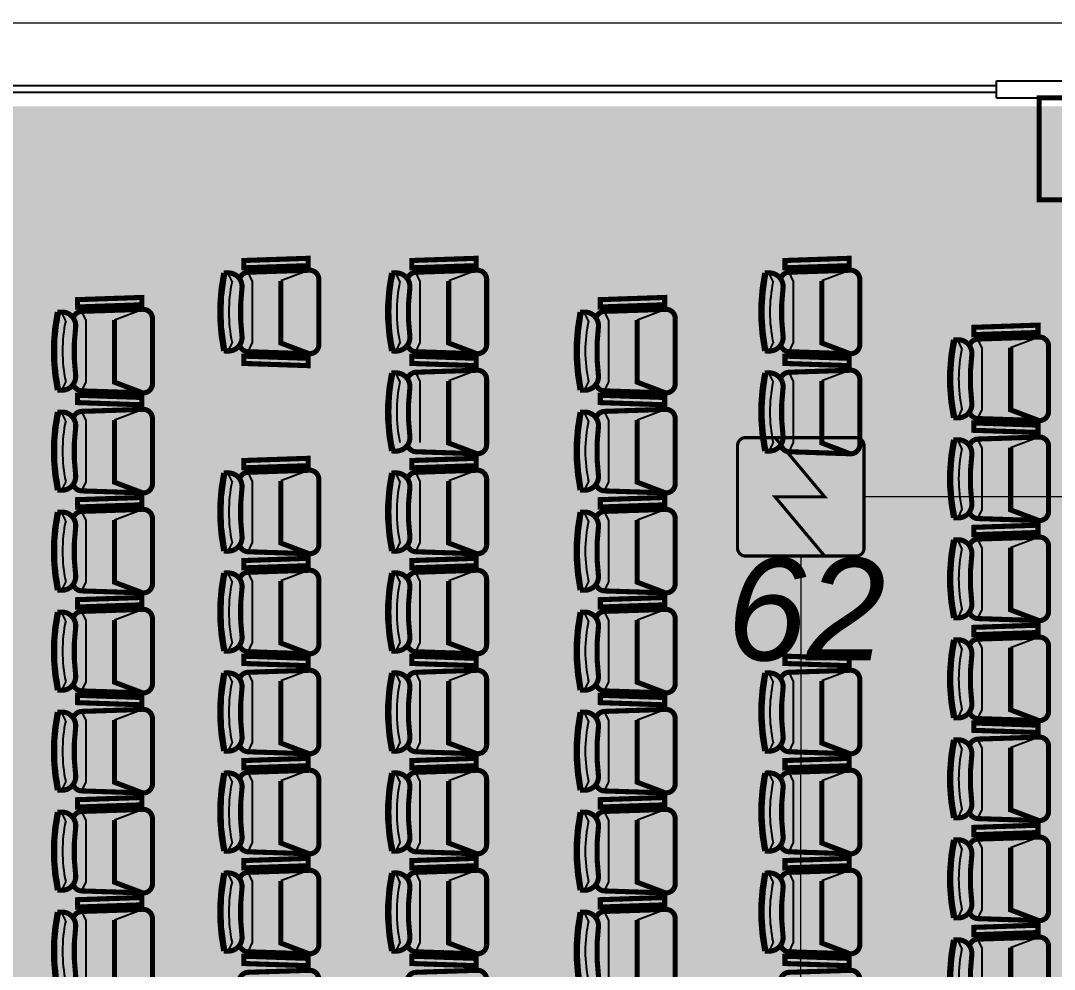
# Model space of a CAD drawing. Header units: metres. Extents: x -331 to 2982, y 362 to 2539.
# Drawn here: x 878.16 to 884.23, y 936.32 to 941.89 of the extents above; entities that cross this region are included whole.
import ezdxf

# ---------------------------------------------------------------- set-up
doc = ezdxf.new("R2010")
doc.units = ezdxf.units.M
doc.layers.add('_salas', color=251, linetype='Continuous', plot=False)
for name, color, linetype in [('DET. FUMAÇA', 1, 'Continuous'), ('Div', 251, 'Continuous'), ('Pis', 251, 'Continuous')]:
    doc.layers.add(name, color=color, linetype=linetype)
doc.styles.add('X3G_ENTITY_14169A23', font='arial.ttf', dxfattribs={"height": 0.6})

# ---------------------------------------------------------------- blocks, each defined once
blk = doc.blocks.new('Detector de fumaça')
at = {"layer": 'DET. FUMAÇA', "linetype": 'Continuous', "lineweight": 15, "const_width": 0.0187}
blk.add_lwpolyline([(774.5995, 539.8158), (775.2491, 539.8158, -0.414214), (775.2958, 539.769), (775.2958, 539.1669, -0.414214), (775.2491, 539.1202), (774.5995, 539.1202, -0.414214), (774.5527, 539.1669), (774.5527, 539.769, -0.414214)], format="xyb", close=True, dxfattribs=at)
blk.add_lwpolyline([(774.773, 539.8158), (775.0645, 539.468), (774.773, 539.468), (775.0645, 539.1202)], dxfattribs=at)

msp = doc.modelspace()

# ---------------------------------------------------------------- hatches: boundary and pattern name
at = {"layer": '_salas', "transparency": 33554559}
h = msp.add_hatch(color=256, dxfattribs=at)
h.dxf.hatch_style = 1
h.paths.add_polyline_path([(895.2162, 949.3861), (890.2562, 949.3861), (890.2562, 949.1861), (891.5962, 949.1861), (891.5962, 947.7111, -1.003891), (891.5962, 942.5612), (891.5962, 941.3861), (875.3562, 941.3861), (875.3562, 916.6361), (875.3562, 909.3916), (875.3562, 905.9261), (895.2162, 905.9261)])
h.paths.add_polyline_path([(882.3062, 925.8361), (878.1562, 925.8361), (878.1562, 929.3361), (882.3062, 929.3361)], flags=16)

# ---------------------------------------------------------------- linework, layer by layer
at = {"layer": 'Div', "color": 230, "linetype": 'Continuous', "lineweight": 0}
msp.add_line((877.206, 941.8768), (897.6488, 941.8768), dxfattribs=at)
at = {"layer": 'Div', "lineweight": 0, "ltscale": 0.8}
for p, q in [((883.8886, 941.5061), (877.6886, 941.5061)), ((883.8886, 941.4661), (877.6886, 941.4661))]:
    msp.add_line(p, q, dxfattribs=at)
at = {"layer": 'Div', "color": 150, "linetype": 'Continuous', "lineweight": 0}
for p, q in [((890.8776, 939.0914), (883.1098, 939.0914)), ((882.7382, 938.7436), (882.7297, 930.6616))]:
    msp.add_line(p, q, dxfattribs=at)
at = {"layer": 'Pis'}
for p, q in [((883.8886, 941.5361), (884.9886, 941.5361)), ((883.8886, 941.4361), (883.8886, 941.5361)), ((883.8886, 941.5061), (877.6886, 941.5061)), ((883.8886, 941.4661), (877.6886, 941.4661)), ((883.8886, 941.4361), (884.9886, 941.4361)), ((879.3976, 940.3559), (879.373, 940.407)), ((879.5174, 940.3572), (879.4915, 940.411)), ((879.8503, 940.4228), (879.6843, 940.36)), ((880.3834, 940.3559), (880.3589, 940.407)), ((880.5032, 940.3572), (880.4774, 940.411)), ((880.8361, 940.4228), (880.6701, 940.36)), ((882.5753, 940.3559), (882.5508, 940.407)), ((882.6951, 940.3572), (882.6693, 940.411)), ((883.028, 940.4228), (882.8621, 940.36)), ((879.5174, 939.9977), (879.5174, 940.3572)), ((880.5032, 939.9977), (880.5032, 940.3572)), ((882.6951, 939.9977), (882.6951, 940.3572)), ((878.8732, 940.1928), (878.7072, 940.13)), ((881.9436, 940.1928), (881.7776, 940.13)), ((878.4205, 940.1259), (878.3959, 940.177)), ((878.5403, 940.1272), (878.5144, 940.181)), ((878.5403, 939.7677), (878.5403, 940.1272)), ((881.4909, 940.1259), (881.4664, 940.177)), ((881.6107, 940.1272), (881.5849, 940.181)), ((881.6107, 939.7677), (881.6107, 940.1272)), ((883.6841, 939.9633), (883.6596, 940.0144)), ((883.8039, 939.9646), (883.7781, 940.0183)), ((884.1368, 940.0302), (883.9708, 939.9674)), ((879.3976, 939.999), (879.373, 939.9479)), ((879.4915, 939.944), (879.5174, 939.9977)), ((880.3834, 939.999), (880.3589, 939.9479)), ((880.4774, 939.944), (880.5032, 939.9977)), ((882.5753, 939.999), (882.5508, 939.9479)), ((882.6693, 939.944), (882.6951, 939.9977)), ((883.8039, 939.6051), (883.8039, 939.9646)), ((880.5032, 939.7696), (880.4774, 939.8234)), ((880.8361, 939.8352), (880.6701, 939.7724)), ((882.6951, 939.7696), (882.6693, 939.8234)), ((883.028, 939.8352), (882.8621, 939.7724)), ((878.4205, 939.769), (878.3959, 939.7179)), ((878.5144, 939.714), (878.5403, 939.7677)), ((880.3834, 939.7684), (880.3589, 939.8195)), ((880.5032, 939.4101), (880.5032, 939.7696)), ((881.4909, 939.769), (881.4664, 939.7179)), ((881.5849, 939.714), (881.6107, 939.7677)), ((882.5753, 939.7684), (882.5508, 939.8195)), ((882.6951, 939.4101), (882.6951, 939.7696)), ((878.4205, 939.5384), (878.3959, 939.5895)), ((878.5403, 939.5396), (878.5144, 939.5934)), ((878.8732, 939.6052), (878.7072, 939.5424)), ((881.4909, 939.5384), (881.4664, 939.5895)), ((881.6107, 939.5396), (881.5849, 939.5934)), ((881.9436, 939.6052), (881.7776, 939.5424)), ((883.6841, 939.6063), (883.6596, 939.5552)), ((883.7781, 939.5513), (883.8039, 939.6051)), ((878.5403, 939.1801), (878.5403, 939.5396)), ((881.6107, 939.1801), (881.6107, 939.5396)), ((882.5753, 939.4114), (882.5508, 939.3603)), ((882.6693, 939.3564), (882.6951, 939.4101)), ((883.6841, 939.3757), (883.6596, 939.4268)), ((883.8039, 939.377), (883.7781, 939.4308)), ((884.1368, 939.4426), (883.9708, 939.3798)), ((883.8039, 939.0175), (883.8039, 939.377)), ((879.3976, 939.1808), (879.373, 939.2319)), ((879.5174, 939.1821), (879.4915, 939.2358)), ((879.8503, 939.2477), (879.6843, 939.1849)), ((880.3834, 939.1808), (880.3589, 939.2319)), ((880.5032, 939.1821), (880.4774, 939.2358)), ((880.8361, 939.2477), (880.6701, 939.1849)), ((878.4205, 939.1814), (878.3959, 939.1303)), ((878.5144, 939.1264), (878.5403, 939.1801)), ((879.5174, 938.8226), (879.5174, 939.1821)), ((880.5032, 938.8226), (880.5032, 939.1821)), ((881.4909, 939.1814), (881.4664, 939.1303)), ((881.5849, 939.1264), (881.6107, 939.1801)), ((878.4205, 938.9508), (878.3959, 939.0019)), ((878.5403, 938.9521), (878.5144, 939.0058)), ((878.8732, 939.0177), (878.7072, 938.9549)), ((881.4909, 938.9508), (881.4664, 939.0019)), ((881.6107, 938.9521), (881.5849, 939.0058)), ((881.9436, 939.0177), (881.7776, 938.9549)), ((883.6841, 939.0188), (883.6596, 938.9677)), ((883.7781, 938.9638), (883.8039, 939.0175)), ((878.5403, 938.5926), (878.5403, 938.9521)), ((881.6107, 938.5926), (881.6107, 938.9521)), ((884.1368, 938.855), (883.9708, 938.7922)), ((879.3976, 938.8238), (879.373, 938.7727)), ((879.4915, 938.7688), (879.5174, 938.8226)), ((880.3834, 938.8238), (880.3589, 938.7727)), ((880.4774, 938.7688), (880.5032, 938.8226)), ((883.6841, 938.7882), (883.6596, 938.8393)), ((883.8039, 938.7894), (883.7781, 938.8432)), ((883.8039, 938.4299), (883.8039, 938.7894)), ((879.3976, 938.5932), (879.373, 938.6443)), ((879.5174, 938.5945), (879.4915, 938.6483)), ((879.8503, 938.6601), (879.6843, 938.5973)), ((880.3834, 938.5932), (880.3589, 938.6443)), ((880.5032, 938.5945), (880.4774, 938.6483)), ((880.8361, 938.6601), (880.6701, 938.5973)), ((878.4205, 938.5938), (878.3959, 938.5427)), ((878.5144, 938.5388), (878.5403, 938.5926)), ((879.5174, 938.235), (879.5174, 938.5945)), ((880.5032, 938.235), (880.5032, 938.5945)), ((881.4909, 938.5938), (881.4664, 938.5427)), ((881.5849, 938.5388), (881.6107, 938.5926)), ((878.8732, 938.4301), (878.7072, 938.3673)), ((881.9436, 938.4301), (881.7776, 938.3673)), ((883.6841, 938.4312), (883.6596, 938.3801)), ((883.7781, 938.3762), (883.8039, 938.4299)), ((878.4205, 938.3632), (878.3959, 938.4143)), ((878.5403, 938.3645), (878.5144, 938.4183)), ((878.5403, 938.005), (878.5403, 938.3645)), ((881.4909, 938.3632), (881.4664, 938.4143)), ((881.6107, 938.3645), (881.5849, 938.4183)), ((881.6107, 938.005), (881.6107, 938.3645)), ((883.6841, 938.2006), (883.6596, 938.2517)), ((883.8039, 938.2019), (883.7781, 938.2556)), ((884.1368, 938.2675), (883.9708, 938.2047)), ((879.3976, 938.2363), (879.373, 938.1852)), ((879.4915, 938.1813), (879.5174, 938.235)), ((880.3834, 938.2363), (880.3589, 938.1852)), ((880.4774, 938.1813), (880.5032, 938.235)), ((883.8039, 937.8424), (883.8039, 938.2019)), ((879.5174, 938.0069), (879.4915, 938.0607)), ((879.8503, 938.0725), (879.6843, 938.0097)), ((880.5032, 938.0069), (880.4774, 938.0607)), ((880.8361, 938.0725), (880.6701, 938.0097)), ((882.6951, 938.0069), (882.6693, 938.0607)), ((883.028, 938.0725), (882.8621, 938.0097)), ((878.4205, 938.0063), (878.3959, 937.9552)), ((878.5144, 937.9513), (878.5403, 938.005)), ((879.3976, 938.0057), (879.373, 938.0568)), ((879.5174, 937.6474), (879.5174, 938.0069)), ((880.3834, 938.0057), (880.3589, 938.0568)), ((880.5032, 937.6474), (880.5032, 938.0069)), ((881.4909, 938.0063), (881.4664, 937.9552)), ((881.5849, 937.9513), (881.6107, 938.005)), ((882.5753, 938.0057), (882.5508, 938.0568)), ((882.6951, 937.6474), (882.6951, 938.0069)), ((878.4205, 937.7757), (878.3959, 937.8268)), ((878.5403, 937.7769), (878.5144, 937.8307)), ((878.8732, 937.8425), (878.7072, 937.7797)), ((881.4909, 937.7757), (881.4664, 937.8268)), ((881.6107, 937.7769), (881.5849, 937.8307)), ((881.9436, 937.8425), (881.7776, 937.7797)), ((883.6841, 937.8436), (883.6596, 937.7925)), ((883.7781, 937.7886), (883.8039, 937.8424)), ((878.5403, 937.4174), (878.5403, 937.7769)), ((881.6107, 937.4174), (881.6107, 937.7769)), ((879.3976, 937.6487), (879.373, 937.5976)), ((879.4915, 937.5937), (879.5174, 937.6474)), ((880.3834, 937.6487), (880.3589, 937.5976)), ((880.4774, 937.5937), (880.5032, 937.6474)), ((882.5753, 937.6487), (882.5508, 937.5976)), ((882.6693, 937.5937), (882.6951, 937.6474)), ((883.6841, 937.613), (883.6596, 937.6641)), ((883.8039, 937.6143), (883.7781, 937.668)), ((884.1368, 937.6799), (883.9708, 937.6171)), ((883.8039, 937.2548), (883.8039, 937.6143)), ((879.3976, 937.4181), (879.373, 937.4692)), ((879.5174, 937.4194), (879.4915, 937.4731)), ((879.8503, 937.485), (879.6843, 937.4222)), ((880.3834, 937.4181), (880.3589, 937.4692)), ((880.5032, 937.4194), (880.4774, 937.4731)), ((880.8361, 937.485), (880.6701, 937.4222)), ((882.5753, 937.4181), (882.5508, 937.4692)), ((882.6951, 937.4194), (882.6693, 937.4731)), ((883.028, 937.485), (882.8621, 937.4222)), ((878.4205, 937.4187), (878.3959, 937.3676)), ((878.5144, 937.3637), (878.5403, 937.4174)), ((879.5174, 937.0599), (879.5174, 937.4194)), ((880.5032, 937.0599), (880.5032, 937.4194)), ((881.4909, 937.4187), (881.4664, 937.3676)), ((881.5849, 937.3637), (881.6107, 937.4174)), ((882.6951, 937.0599), (882.6951, 937.4194)), ((878.4205, 937.1881), (878.3959, 937.2392)), ((878.5403, 937.1894), (878.5144, 937.2431)), ((878.8732, 937.255), (878.7072, 937.1922)), ((881.4909, 937.1881), (881.4664, 937.2392)), ((881.6107, 937.1894), (881.5849, 937.2431)), ((881.9436, 937.255), (881.7776, 937.1922)), ((883.6841, 937.2561), (883.6596, 937.205)), ((883.7781, 937.201), (883.8039, 937.2548)), ((878.5403, 936.8299), (878.5403, 937.1894)), ((881.6107, 936.8299), (881.6107, 937.1894)), ((884.1368, 937.0923), (883.9708, 937.0295)), ((879.3976, 937.0611), (879.373, 937.01)), ((879.4915, 937.0061), (879.5174, 937.0599)), ((880.3834, 937.0611), (880.3589, 937.01)), ((880.4774, 937.0061), (880.5032, 937.0599)), ((882.5753, 937.0611), (882.5508, 937.01)), ((882.6693, 937.0061), (882.6951, 937.0599)), ((883.6841, 937.0254), (883.6596, 937.0766)), ((883.8039, 937.0267), (883.7781, 937.0805)), ((883.8039, 936.6672), (883.8039, 937.0267)), ((879.3976, 936.8305), (879.373, 936.8816)), ((879.5174, 936.8318), (879.4915, 936.8855)), ((879.8503, 936.8974), (879.6843, 936.8346)), ((880.3834, 936.8305), (880.3589, 936.8816)), ((880.5032, 936.8318), (880.4774, 936.8855)), ((880.8361, 936.8974), (880.6701, 936.8346)), ((882.5753, 936.8305), (882.5508, 936.8816)), ((882.6951, 936.8318), (882.6693, 936.8855)), ((883.028, 936.8974), (882.8621, 936.8346)), ((878.4205, 936.8311), (878.3959, 936.78)), ((878.5144, 936.7761), (878.5403, 936.8299)), ((879.5174, 936.4723), (879.5174, 936.8318)), ((880.5032, 936.4723), (880.5032, 936.8318)), ((881.4909, 936.8311), (881.4664, 936.78)), ((881.5849, 936.7761), (881.6107, 936.8299)), ((882.6951, 936.4723), (882.6951, 936.8318)), ((878.8732, 936.6674), (878.7072, 936.6046)), ((881.9436, 936.6674), (881.7776, 936.6046)), ((883.6841, 936.6685), (883.6596, 936.6174)), ((883.7781, 936.6135), (883.8039, 936.6672)), ((878.4205, 936.6005), (878.3959, 936.6516)), ((878.5403, 936.6018), (878.5144, 936.6555)), ((881.4909, 936.6005), (881.4664, 936.6516)), ((881.6107, 936.6018), (881.5849, 936.6555)), ((878.5403, 936.2423), (878.5403, 936.6018)), ((881.6107, 936.2423), (881.6107, 936.6018)), ((883.6841, 936.4379), (883.6596, 936.489)), ((883.8039, 936.4392), (883.7781, 936.4929)), ((884.1368, 936.5047), (883.9708, 936.442)), ((879.3976, 936.4736), (879.373, 936.4225)), ((879.4915, 936.4185), (879.5174, 936.4723)), ((880.3834, 936.4736), (880.3589, 936.4225)), ((880.4774, 936.4185), (880.5032, 936.4723)), ((882.5753, 936.4736), (882.5508, 936.4225)), ((882.6693, 936.4185), (882.6951, 936.4723)), ((883.8039, 936.0797), (883.8039, 936.4392))]:
    msp.add_line(p, q, dxfattribs=at)
at = {"layer": 'Pis', "const_width": 0.03}
for points in [[(884.7386, 941.4361), (884.1386, 941.4361), (884.1386, 940.8361), (884.7386, 940.8361)], [(879.8451, 940.4928), (879.4674, 940.4799), (879.4674, 940.4368), (879.8451, 940.4497)], [(880.831, 940.4928), (880.4533, 940.4799), (880.4533, 940.4368), (880.831, 940.4497)], [(883.0229, 940.4928), (882.6452, 940.4799), (882.6452, 940.4368), (883.0229, 940.4497)], [(878.868, 940.2628), (878.4904, 940.2499), (878.4904, 940.2068), (878.868, 940.2197)], [(881.9385, 940.2628), (881.5608, 940.2499), (881.5608, 940.2068), (881.9385, 940.2197)], [(884.1317, 940.1002), (883.754, 940.0873), (883.754, 940.0442), (884.1317, 940.057)], [(879.8451, 939.8621), (879.4674, 939.875), (879.4674, 939.9181), (879.8451, 939.9052)], [(879.8451, 939.8621), (879.4674, 939.875), (879.4674, 939.9181), (879.8451, 939.9052)], [(880.831, 939.8621), (880.4533, 939.875), (880.4533, 939.9181), (880.831, 939.9052)], [(880.831, 939.8621), (880.4533, 939.875), (880.4533, 939.9181), (880.831, 939.9052)], [(883.0229, 939.8621), (882.6452, 939.875), (882.6452, 939.9181), (883.0229, 939.9052)], [(883.0229, 939.8621), (882.6452, 939.875), (882.6452, 939.9181), (883.0229, 939.9052)], [(878.868, 939.6321), (878.4904, 939.645), (878.4904, 939.6881), (878.868, 939.6752)], [(878.868, 939.6321), (878.4904, 939.645), (878.4904, 939.6881), (878.868, 939.6752)], [(881.9385, 939.6321), (881.5608, 939.645), (881.5608, 939.6881), (881.9385, 939.6752)], [(881.9385, 939.6321), (881.5608, 939.645), (881.5608, 939.6881), (881.9385, 939.6752)], [(884.1317, 939.4695), (883.754, 939.4823), (883.754, 939.5255), (884.1317, 939.5126)], [(884.1317, 939.4695), (883.754, 939.4823), (883.754, 939.5255), (884.1317, 939.5126)], [(879.8451, 939.3177), (879.4674, 939.3048), (879.4674, 939.2617), (879.8451, 939.2745)], [(880.831, 939.3177), (880.4533, 939.3048), (880.4533, 939.2617), (880.831, 939.2745)], [(878.868, 939.0877), (878.4904, 939.0748), (878.4904, 939.0317), (878.868, 939.0445)], [(881.9385, 939.0877), (881.5608, 939.0748), (881.5608, 939.0317), (881.9385, 939.0445)], [(884.1317, 938.925), (883.754, 938.9122), (883.754, 938.869), (884.1317, 938.8819)], [(879.8451, 938.7301), (879.4674, 938.7172), (879.4674, 938.6741), (879.8451, 938.687)], [(880.831, 938.7301), (880.4533, 938.7172), (880.4533, 938.6741), (880.831, 938.687)], [(878.868, 938.5001), (878.4904, 938.4872), (878.4904, 938.4441), (878.868, 938.457)], [(881.9385, 938.5001), (881.5608, 938.4872), (881.5608, 938.4441), (881.9385, 938.457)], [(884.1317, 938.3375), (883.754, 938.3246), (883.754, 938.2815), (884.1317, 938.2943)], [(879.8451, 938.0994), (879.4674, 938.1123), (879.4674, 938.1554), (879.8451, 938.1425)], [(879.8451, 938.0994), (879.4674, 938.1123), (879.4674, 938.1554), (879.8451, 938.1425)], [(880.831, 938.0994), (880.4533, 938.1123), (880.4533, 938.1554), (880.831, 938.1425)], [(880.831, 938.0994), (880.4533, 938.1123), (880.4533, 938.1554), (880.831, 938.1425)], [(883.0229, 938.0994), (882.6452, 938.1123), (882.6452, 938.1554), (883.0229, 938.1425)], [(878.868, 937.8694), (878.4904, 937.8823), (878.4904, 937.9254), (878.868, 937.9125)], [(878.868, 937.8694), (878.4904, 937.8823), (878.4904, 937.9254), (878.868, 937.9125)], [(881.9385, 937.8694), (881.5608, 937.8823), (881.5608, 937.9254), (881.9385, 937.9125)], [(881.9385, 937.8694), (881.5608, 937.8823), (881.5608, 937.9254), (881.9385, 937.9125)], [(884.1317, 937.7068), (883.754, 937.7196), (883.754, 937.7628), (884.1317, 937.7499)], [(884.1317, 937.7068), (883.754, 937.7196), (883.754, 937.7628), (884.1317, 937.7499)], [(879.8451, 937.555), (879.4674, 937.5421), (879.4674, 937.499), (879.8451, 937.5118)], [(880.831, 937.555), (880.4533, 937.5421), (880.4533, 937.499), (880.831, 937.5118)], [(883.0229, 937.555), (882.6452, 937.5421), (882.6452, 937.499), (883.0229, 937.5118)], [(878.868, 937.325), (878.4904, 937.3121), (878.4904, 937.269), (878.868, 937.2818)], [(881.9385, 937.325), (881.5608, 937.3121), (881.5608, 937.269), (881.9385, 937.2818)], [(884.1317, 937.1623), (883.754, 937.1495), (883.754, 937.1063), (884.1317, 937.1192)], [(879.8451, 936.9674), (879.4674, 936.9545), (879.4674, 936.9114), (879.8451, 936.9243)], [(880.831, 936.9674), (880.4533, 936.9545), (880.4533, 936.9114), (880.831, 936.9243)], [(883.0229, 936.9674), (882.6452, 936.9545), (882.6452, 936.9114), (883.0229, 936.9243)], [(878.868, 936.7374), (878.4904, 936.7245), (878.4904, 936.6814), (878.868, 936.6943)], [(881.9385, 936.7374), (881.5608, 936.7245), (881.5608, 936.6814), (881.9385, 936.6943)], [(884.1317, 936.5748), (883.754, 936.5619), (883.754, 936.5188), (884.1317, 936.5316)], [(879.8451, 936.3367), (879.4674, 936.3496), (879.4674, 936.3927), (879.8451, 936.3798)], [(879.8451, 936.3367), (879.4674, 936.3496), (879.4674, 936.3927), (879.8451, 936.3798)], [(880.831, 936.3367), (880.4533, 936.3496), (880.4533, 936.3927), (880.831, 936.3798)], [(880.831, 936.3367), (880.4533, 936.3496), (880.4533, 936.3927), (880.831, 936.3798)], [(883.0229, 936.3367), (882.6452, 936.3496), (882.6452, 936.3927), (883.0229, 936.3798)], [(883.0229, 936.3367), (882.6452, 936.3496), (882.6452, 936.3927), (883.0229, 936.3798)]]:
    msp.add_lwpolyline(points, close=True, dxfattribs=at)
for points in [[(879.4421, 939.9826, 0.320836), (879.4915, 939.944), (879.8503, 939.9321, 0.430564), (879.9072, 939.9859), (879.9072, 940.369, 0.430564), (879.8503, 940.4228), (879.4915, 940.411, 0.320836), (879.4421, 940.3723)], [(880.428, 939.9826, 0.320836), (880.4774, 939.944), (880.8361, 939.9321, 0.430564), (880.893, 939.9859), (880.893, 940.369, 0.430564), (880.8361, 940.4228), (880.4774, 940.411, 0.320836), (880.428, 940.3723)], [(882.6199, 939.9826, 0.320836), (882.6693, 939.944), (883.028, 939.9321, 0.430564), (883.0849, 939.9859), (883.0849, 940.369, 0.430564), (883.028, 940.4228), (882.6693, 940.411, 0.320836), (882.6199, 940.3723)], [(878.465, 939.7526, 0.320836), (878.5144, 939.714), (878.8732, 939.7021, 0.430564), (878.9301, 939.7559), (878.9301, 940.139, 0.430564), (878.8732, 940.1928), (878.5144, 940.181, 0.320836), (878.465, 940.1423)], [(881.5355, 939.7526, 0.320836), (881.5849, 939.714), (881.9436, 939.7021, 0.430564), (882.0005, 939.7559), (882.0005, 940.139, 0.430564), (881.9436, 940.1928), (881.5849, 940.181, 0.320836), (881.5355, 940.1423)], [(883.7287, 939.59, 0.320836), (883.7781, 939.5513), (884.1368, 939.5395, 0.430564), (884.1937, 939.5933), (884.1937, 939.9763, 0.430564), (884.1368, 940.0302), (883.7781, 940.0183, 0.320836), (883.7287, 939.9797)], [(880.428, 939.395, 0.320836), (880.4774, 939.3564), (880.8361, 939.3445, 0.430564), (880.893, 939.3984), (880.893, 939.7814, 0.430564), (880.8361, 939.8352), (880.4774, 939.8234, 0.320836), (880.428, 939.7848)], [(882.6199, 939.395, 0.320836), (882.6693, 939.3564), (883.028, 939.3445, 0.430564), (883.0849, 939.3984), (883.0849, 939.7814, 0.430564), (883.028, 939.8352), (882.6693, 939.8234, 0.320836), (882.6199, 939.7848)], [(878.465, 939.165, 0.320836), (878.5144, 939.1264), (878.8732, 939.1145, 0.430564), (878.9301, 939.1684), (878.9301, 939.5514, 0.430564), (878.8732, 939.6052), (878.5144, 939.5934, 0.320836), (878.465, 939.5548)], [(881.5355, 939.165, 0.320836), (881.5849, 939.1264), (881.9436, 939.1145, 0.430564), (882.0005, 939.1684), (882.0005, 939.5514, 0.430564), (881.9436, 939.6052), (881.5849, 939.5934, 0.320836), (881.5355, 939.5548)], [(883.7287, 939.0024, 0.320836), (883.7781, 938.9638), (884.1368, 938.9519, 0.430564), (884.1937, 939.0057), (884.1937, 939.3888, 0.430564), (884.1368, 939.4426), (883.7781, 939.4308, 0.320836), (883.7287, 939.3921)], [(879.4421, 938.8075, 0.320836), (879.4915, 938.7688), (879.8503, 938.757, 0.430564), (879.9072, 938.8108), (879.9072, 939.1938, 0.430564), (879.8503, 939.2477), (879.4915, 939.2358, 0.320836), (879.4421, 939.1972)], [(880.428, 938.8075, 0.320836), (880.4774, 938.7688), (880.8361, 938.757, 0.430564), (880.893, 938.8108), (880.893, 939.1938, 0.430564), (880.8361, 939.2477), (880.4774, 939.2358, 0.320836), (880.428, 939.1972)], [(878.465, 938.5775, 0.320836), (878.5144, 938.5388), (878.8732, 938.527, 0.430564), (878.9301, 938.5808), (878.9301, 938.9638, 0.430564), (878.8732, 939.0177), (878.5144, 939.0058, 0.320836), (878.465, 938.9672)], [(881.5355, 938.5775, 0.320836), (881.5849, 938.5388), (881.9436, 938.527, 0.430564), (882.0005, 938.5808), (882.0005, 938.9638, 0.430564), (881.9436, 939.0177), (881.5849, 939.0058, 0.320836), (881.5355, 938.9672)], [(883.7287, 938.4148, 0.320836), (883.7781, 938.3762), (884.1368, 938.3643, 0.430564), (884.1937, 938.4182), (884.1937, 938.8012, 0.430564), (884.1368, 938.855), (883.7781, 938.8432, 0.320836), (883.7287, 938.8045)], [(879.4421, 938.2199, 0.320836), (879.4915, 938.1813), (879.8503, 938.1694, 0.430564), (879.9072, 938.2232), (879.9072, 938.6063, 0.430564), (879.8503, 938.6601), (879.4915, 938.6483, 0.320836), (879.4421, 938.6096)], [(880.428, 938.2199, 0.320836), (880.4774, 938.1813), (880.8361, 938.1694, 0.430564), (880.893, 938.2232), (880.893, 938.6063, 0.430564), (880.8361, 938.6601), (880.4774, 938.6483, 0.320836), (880.428, 938.6096)], [(878.465, 937.9899, 0.320836), (878.5144, 937.9513), (878.8732, 937.9394, 0.430564), (878.9301, 937.9932), (878.9301, 938.3763, 0.430564), (878.8732, 938.4301), (878.5144, 938.4183, 0.320836), (878.465, 938.3796)], [(881.5355, 937.9899, 0.320836), (881.5849, 937.9513), (881.9436, 937.9394, 0.430564), (882.0005, 937.9932), (882.0005, 938.3763, 0.430564), (881.9436, 938.4301), (881.5849, 938.4183, 0.320836), (881.5355, 938.3796)], [(883.7287, 937.8273, 0.320836), (883.7781, 937.7886), (884.1368, 937.7768, 0.430564), (884.1937, 937.8306), (884.1937, 938.2136, 0.430564), (884.1368, 938.2675), (883.7781, 938.2556, 0.320836), (883.7287, 938.217)], [(879.4421, 937.6323, 0.320836), (879.4915, 937.5937), (879.8503, 937.5818, 0.430564), (879.9072, 937.6357), (879.9072, 938.0187, 0.430564), (879.8503, 938.0725), (879.4915, 938.0607, 0.320836), (879.4421, 938.022)], [(880.428, 937.6323, 0.320836), (880.4774, 937.5937), (880.8361, 937.5818, 0.430564), (880.893, 937.6357), (880.893, 938.0187, 0.430564), (880.8361, 938.0725), (880.4774, 938.0607, 0.320836), (880.428, 938.022)], [(882.6199, 937.6323, 0.320836), (882.6693, 937.5937), (883.028, 937.5818, 0.430564), (883.0849, 937.6357), (883.0849, 938.0187, 0.430564), (883.028, 938.0725), (882.6693, 938.0607, 0.320836), (882.6199, 938.022)], [(878.465, 937.4023, 0.320836), (878.5144, 937.3637), (878.8732, 937.3518, 0.430564), (878.9301, 937.4057), (878.9301, 937.7887, 0.430564), (878.8732, 937.8425), (878.5144, 937.8307, 0.320836), (878.465, 937.792)], [(881.5355, 937.4023, 0.320836), (881.5849, 937.3637), (881.9436, 937.3518, 0.430564), (882.0005, 937.4057), (882.0005, 937.7887, 0.430564), (881.9436, 937.8425), (881.5849, 937.8307, 0.320836), (881.5355, 937.792)], [(883.7287, 937.2397, 0.320836), (883.7781, 937.201), (884.1368, 937.1892, 0.430564), (884.1937, 937.243), (884.1937, 937.6261, 0.430564), (884.1368, 937.6799), (883.7781, 937.668, 0.320836), (883.7287, 937.6294)], [(879.4421, 937.0448, 0.320836), (879.4915, 937.0061), (879.8503, 936.9943, 0.430564), (879.9072, 937.0481), (879.9072, 937.4311, 0.430564), (879.8503, 937.485), (879.4915, 937.4731, 0.320836), (879.4421, 937.4345)], [(880.428, 937.0448, 0.320836), (880.4774, 937.0061), (880.8361, 936.9943, 0.430564), (880.893, 937.0481), (880.893, 937.4311, 0.430564), (880.8361, 937.485), (880.4774, 937.4731, 0.320836), (880.428, 937.4345)], [(882.6199, 937.0448, 0.320836), (882.6693, 937.0061), (883.028, 936.9943, 0.430564), (883.0849, 937.0481), (883.0849, 937.4311, 0.430564), (883.028, 937.485), (882.6693, 937.4731, 0.320836), (882.6199, 937.4345)], [(878.465, 936.8148, 0.320836), (878.5144, 936.7761), (878.8732, 936.7643, 0.430564), (878.9301, 936.8181), (878.9301, 937.2011, 0.430564), (878.8732, 937.255), (878.5144, 937.2431, 0.320836), (878.465, 937.2045)], [(881.5355, 936.8148, 0.320836), (881.5849, 936.7761), (881.9436, 936.7643, 0.430564), (882.0005, 936.8181), (882.0005, 937.2011, 0.430564), (881.9436, 937.255), (881.5849, 937.2431, 0.320836), (881.5355, 937.2045)], [(883.7287, 936.6521, 0.320836), (883.7781, 936.6135), (884.1368, 936.6016, 0.430564), (884.1937, 936.6555), (884.1937, 937.0385, 0.430564), (884.1368, 937.0923), (883.7781, 937.0805, 0.320836), (883.7287, 937.0418)], [(879.4421, 936.4572, 0.320836), (879.4915, 936.4185), (879.8503, 936.4067, 0.430564), (879.9072, 936.4605), (879.9072, 936.8436, 0.430564), (879.8503, 936.8974), (879.4915, 936.8855, 0.320836), (879.4421, 936.8469)], [(880.428, 936.4572, 0.320836), (880.4774, 936.4185), (880.8361, 936.4067, 0.430564), (880.893, 936.4605), (880.893, 936.8436, 0.430564), (880.8361, 936.8974), (880.4774, 936.8855, 0.320836), (880.428, 936.8469)], [(882.6199, 936.4572, 0.320836), (882.6693, 936.4185), (883.028, 936.4067, 0.430564), (883.0849, 936.4605), (883.0849, 936.8436, 0.430564), (883.028, 936.8974), (882.6693, 936.8855, 0.320836), (882.6199, 936.8469)], [(878.465, 936.2272, 0.320836), (878.5144, 936.1885), (878.8732, 936.1767, 0.430564), (878.9301, 936.2305), (878.9301, 936.6136, 0.430564), (878.8732, 936.6674), (878.5144, 936.6555, 0.320836), (878.465, 936.6169)], [(881.5355, 936.2272, 0.320836), (881.5849, 936.1885), (881.9436, 936.1767, 0.430564), (882.0005, 936.2305), (882.0005, 936.6136, 0.430564), (881.9436, 936.6674), (881.5849, 936.6555, 0.320836), (881.5355, 936.6169)], [(883.7287, 936.0645, 0.320836), (883.7781, 936.0259), (884.1368, 936.0141, 0.430564), (884.1937, 936.0679), (884.1937, 936.4509, 0.430564), (884.1368, 936.5047), (883.7781, 936.4929, 0.320836), (883.7287, 936.4543)], [(879.4421, 935.8696, 0.320836), (879.4915, 935.831), (879.8503, 935.8191, 0.430564), (879.9072, 935.873), (879.9072, 936.256, 0.430564), (879.8503, 936.3098), (879.4915, 936.298, 0.320836), (879.4421, 936.2593)], [(880.428, 935.8696, 0.320836), (880.4774, 935.831), (880.8361, 935.8191, 0.430564), (880.893, 935.873), (880.893, 936.256, 0.430564), (880.8361, 936.3098), (880.4774, 936.298, 0.320836), (880.428, 936.2593)], [(882.6199, 935.8696, 0.320836), (882.6693, 935.831), (883.028, 935.8191, 0.430564), (883.0849, 935.873), (883.0849, 936.256, 0.430564), (883.028, 936.3098), (882.6693, 936.298, 0.320836), (882.6199, 936.2593)]]:
    msp.add_lwpolyline(points, format="xyb", dxfattribs=at)
for points in [[(879.3484, 940.4062), (879.373, 940.407, -0.46106), (879.4559, 940.3162, 0.062207), (879.4559, 940.0387, -0.46106), (879.373, 939.9479), (879.3484, 939.9487, -0.102212)], [(880.3342, 940.4062), (880.3589, 940.407, -0.46106), (880.4418, 940.3162, 0.062207), (880.4418, 940.0387, -0.46106), (880.3589, 939.9479), (880.3342, 939.9487, -0.102212)], [(882.5261, 940.4062), (882.5508, 940.407, -0.46106), (882.6337, 940.3162, 0.062207), (882.6337, 940.0387, -0.46106), (882.5508, 939.9479), (882.5261, 939.9487, -0.102212)], [(878.3713, 940.1762), (878.3959, 940.177, -0.46106), (878.4788, 940.0862, 0.062207), (878.4788, 939.8087, -0.46106), (878.3959, 939.7179), (878.3713, 939.7187, -0.102212)], [(881.4417, 940.1762), (881.4664, 940.177, -0.46106), (881.5493, 940.0862, 0.062207), (881.5493, 939.8087, -0.46106), (881.4664, 939.7179), (881.4417, 939.7187, -0.102212)], [(883.6349, 940.0136), (883.6596, 940.0144, -0.46106), (883.7425, 939.9236, 0.062207), (883.7425, 939.6461, -0.46106), (883.6596, 939.5552), (883.6349, 939.5561, -0.102212)], [(880.3342, 939.8187), (880.3589, 939.8195, -0.46106), (880.4418, 939.7286, 0.062207), (880.4418, 939.4511, -0.46106), (880.3589, 939.3603), (880.3342, 939.3611, -0.102212)], [(882.5261, 939.8187), (882.5508, 939.8195, -0.46106), (882.6337, 939.7286, 0.062207), (882.6337, 939.4511, -0.46106), (882.5508, 939.3603), (882.5261, 939.3611, -0.102212)], [(878.3713, 939.5887), (878.3959, 939.5895, -0.46106), (878.4788, 939.4986, 0.062207), (878.4788, 939.2211, -0.46106), (878.3959, 939.1303), (878.3713, 939.1311, -0.102212)], [(881.4417, 939.5887), (881.4664, 939.5895, -0.46106), (881.5493, 939.4986, 0.062207), (881.5493, 939.2211, -0.46106), (881.4664, 939.1303), (881.4417, 939.1311, -0.102212)], [(883.6349, 939.426), (883.6596, 939.4268, -0.46106), (883.7425, 939.336, 0.062207), (883.7425, 939.0585, -0.46106), (883.6596, 938.9677), (883.6349, 938.9685, -0.102212)], [(879.3484, 939.2311), (879.373, 939.2319, -0.46106), (879.4559, 939.1411, 0.062207), (879.4559, 938.8636, -0.46106), (879.373, 938.7727), (879.3484, 938.7735, -0.102212)], [(880.3342, 939.2311), (880.3589, 939.2319, -0.46106), (880.4418, 939.1411, 0.062207), (880.4418, 938.8636, -0.46106), (880.3589, 938.7727), (880.3342, 938.7735, -0.102212)], [(878.3713, 939.0011), (878.3959, 939.0019, -0.46106), (878.4788, 938.9111, 0.062207), (878.4788, 938.6336, -0.46106), (878.3959, 938.5427), (878.3713, 938.5435, -0.102212)], [(881.4417, 939.0011), (881.4664, 939.0019, -0.46106), (881.5493, 938.9111, 0.062207), (881.5493, 938.6336, -0.46106), (881.4664, 938.5427), (881.4417, 938.5435, -0.102212)], [(883.6349, 938.8385), (883.6596, 938.8393, -0.46106), (883.7425, 938.7484, 0.062207), (883.7425, 938.4709, -0.46106), (883.6596, 938.3801), (883.6349, 938.3809, -0.102212)], [(879.3484, 938.6435), (879.373, 938.6443, -0.46106), (879.4559, 938.5535, 0.062207), (879.4559, 938.276, -0.46106), (879.373, 938.1852), (879.3484, 938.186, -0.102212)], [(880.3342, 938.6435), (880.3589, 938.6443, -0.46106), (880.4418, 938.5535, 0.062207), (880.4418, 938.276, -0.46106), (880.3589, 938.1852), (880.3342, 938.186, -0.102212)], [(878.3713, 938.4135), (878.3959, 938.4143, -0.46106), (878.4788, 938.3235, 0.062207), (878.4788, 938.046, -0.46106), (878.3959, 937.9552), (878.3713, 937.956, -0.102212)], [(881.4417, 938.4135), (881.4664, 938.4143, -0.46106), (881.5493, 938.3235, 0.062207), (881.5493, 938.046, -0.46106), (881.4664, 937.9552), (881.4417, 937.956, -0.102212)], [(883.6349, 938.2509), (883.6596, 938.2517, -0.46106), (883.7425, 938.1609, 0.062207), (883.7425, 937.8834, -0.46106), (883.6596, 937.7925), (883.6349, 937.7933, -0.102212)], [(879.3484, 938.056), (879.373, 938.0568, -0.46106), (879.4559, 937.9659, 0.062207), (879.4559, 937.6884, -0.46106), (879.373, 937.5976), (879.3484, 937.5984, -0.102212)], [(880.3342, 938.056), (880.3589, 938.0568, -0.46106), (880.4418, 937.9659, 0.062207), (880.4418, 937.6884, -0.46106), (880.3589, 937.5976), (880.3342, 937.5984, -0.102212)], [(882.5261, 938.056), (882.5508, 938.0568, -0.46106), (882.6337, 937.9659, 0.062207), (882.6337, 937.6884, -0.46106), (882.5508, 937.5976), (882.5261, 937.5984, -0.102212)], [(878.3713, 937.826), (878.3959, 937.8268, -0.46106), (878.4788, 937.7359, 0.062207), (878.4788, 937.4584, -0.46106), (878.3959, 937.3676), (878.3713, 937.3684, -0.102212)], [(881.4417, 937.826), (881.4664, 937.8268, -0.46106), (881.5493, 937.7359, 0.062207), (881.5493, 937.4584, -0.46106), (881.4664, 937.3676), (881.4417, 937.3684, -0.102212)], [(883.6349, 937.6633), (883.6596, 937.6641, -0.46106), (883.7425, 937.5733, 0.062207), (883.7425, 937.2958, -0.46106), (883.6596, 937.205), (883.6349, 937.2058, -0.102212)], [(879.3484, 937.4684), (879.373, 937.4692, -0.46106), (879.4559, 937.3784, 0.062207), (879.4559, 937.1009, -0.46106), (879.373, 937.01), (879.3484, 937.0108, -0.102212)], [(880.3342, 937.4684), (880.3589, 937.4692, -0.46106), (880.4418, 937.3784, 0.062207), (880.4418, 937.1009, -0.46106), (880.3589, 937.01), (880.3342, 937.0108, -0.102212)], [(882.5261, 937.4684), (882.5508, 937.4692, -0.46106), (882.6337, 937.3784, 0.062207), (882.6337, 937.1009, -0.46106), (882.5508, 937.01), (882.5261, 937.0108, -0.102212)], [(878.3713, 937.2384), (878.3959, 937.2392, -0.46106), (878.4788, 937.1484, 0.062207), (878.4788, 936.8709, -0.46106), (878.3959, 936.78), (878.3713, 936.7808, -0.102212)], [(881.4417, 937.2384), (881.4664, 937.2392, -0.46106), (881.5493, 937.1484, 0.062207), (881.5493, 936.8709, -0.46106), (881.4664, 936.78), (881.4417, 936.7808, -0.102212)], [(883.6349, 937.0757), (883.6596, 937.0766, -0.46106), (883.7425, 936.9857, 0.062207), (883.7425, 936.7082, -0.46106), (883.6596, 936.6174), (883.6349, 936.6182, -0.102212)], [(879.3484, 936.8808), (879.373, 936.8816, -0.46106), (879.4559, 936.7908, 0.062207), (879.4559, 936.5133, -0.46106), (879.373, 936.4225), (879.3484, 936.4233, -0.102212)], [(880.3342, 936.8808), (880.3589, 936.8816, -0.46106), (880.4418, 936.7908, 0.062207), (880.4418, 936.5133, -0.46106), (880.3589, 936.4225), (880.3342, 936.4233, -0.102212)], [(882.5261, 936.8808), (882.5508, 936.8816, -0.46106), (882.6337, 936.7908, 0.062207), (882.6337, 936.5133, -0.46106), (882.5508, 936.4225), (882.5261, 936.4233, -0.102212)], [(878.3713, 936.6508), (878.3959, 936.6516, -0.46106), (878.4788, 936.5608, 0.062207), (878.4788, 936.2833, -0.46106), (878.3959, 936.1925), (878.3713, 936.1933, -0.102212)], [(881.4417, 936.6508), (881.4664, 936.6516, -0.46106), (881.5493, 936.5608, 0.062207), (881.5493, 936.2833, -0.46106), (881.4664, 936.1925), (881.4417, 936.1933, -0.102212)], [(883.6349, 936.4882), (883.6596, 936.489, -0.46106), (883.7425, 936.3982, 0.062207), (883.7425, 936.1207, -0.46106), (883.6596, 936.0298), (883.6349, 936.0306, -0.102212)]]:
    msp.add_lwpolyline(points, format="xyb", close=True, dxfattribs=at)
for points in [[(879.8503, 939.9321), (879.6843, 939.9949), (879.6843, 940.36)], [(880.8361, 939.9321), (880.6701, 939.9949), (880.6701, 940.36)], [(883.028, 939.9321), (882.8621, 939.9949), (882.8621, 940.36)], [(878.8732, 939.7021), (878.7072, 939.7649), (878.7072, 940.13)], [(881.9436, 939.7021), (881.7776, 939.7649), (881.7776, 940.13)], [(884.1368, 939.5395), (883.9708, 939.6023), (883.9708, 939.9674)], [(880.8361, 939.3445), (880.6701, 939.4073), (880.6701, 939.7724)], [(883.028, 939.3445), (882.8621, 939.4073), (882.8621, 939.7724)], [(878.8732, 939.1145), (878.7072, 939.1773), (878.7072, 939.5424)], [(881.9436, 939.1145), (881.7776, 939.1773), (881.7776, 939.5424)], [(884.1368, 938.9519), (883.9708, 939.0147), (883.9708, 939.3798)], [(879.8503, 938.757), (879.6843, 938.8198), (879.6843, 939.1849)], [(880.8361, 938.757), (880.6701, 938.8198), (880.6701, 939.1849)], [(878.8732, 938.527), (878.7072, 938.5898), (878.7072, 938.9549)], [(881.9436, 938.527), (881.7776, 938.5898), (881.7776, 938.9549)], [(884.1368, 938.3643), (883.9708, 938.4271), (883.9708, 938.7922)], [(879.8503, 938.1694), (879.6843, 938.2322), (879.6843, 938.5973)], [(880.8361, 938.1694), (880.6701, 938.2322), (880.6701, 938.5973)], [(878.8732, 937.9394), (878.7072, 938.0022), (878.7072, 938.3673)], [(881.9436, 937.9394), (881.7776, 938.0022), (881.7776, 938.3673)], [(884.1368, 937.7768), (883.9708, 937.8396), (883.9708, 938.2047)], [(879.8503, 937.5818), (879.6843, 937.6446), (879.6843, 938.0097)], [(880.8361, 937.5818), (880.6701, 937.6446), (880.6701, 938.0097)], [(883.028, 937.5818), (882.8621, 937.6446), (882.8621, 938.0097)], [(878.8732, 937.3518), (878.7072, 937.4146), (878.7072, 937.7797)], [(881.9436, 937.3518), (881.7776, 937.4146), (881.7776, 937.7797)], [(884.1368, 937.1892), (883.9708, 937.252), (883.9708, 937.6171)], [(879.8503, 936.9943), (879.6843, 937.0571), (879.6843, 937.4222)], [(880.8361, 936.9943), (880.6701, 937.0571), (880.6701, 937.4222)], [(883.028, 936.9943), (882.8621, 937.0571), (882.8621, 937.4222)], [(878.8732, 936.7643), (878.7072, 936.8271), (878.7072, 937.1922)], [(881.9436, 936.7643), (881.7776, 936.8271), (881.7776, 937.1922)], [(884.1368, 936.6016), (883.9708, 936.6644), (883.9708, 937.0295)], [(879.8503, 936.4067), (879.6843, 936.4695), (879.6843, 936.8346)], [(880.8361, 936.4067), (880.6701, 936.4695), (880.6701, 936.8346)], [(883.028, 936.4067), (882.8621, 936.4695), (882.8621, 936.8346)], [(878.8732, 936.1767), (878.7072, 936.2395), (878.7072, 936.6046)], [(881.9436, 936.1767), (881.7776, 936.2395), (881.7776, 936.6046)], [(884.1368, 936.0141), (883.9708, 936.0769), (883.9708, 936.442)]]:
    msp.add_lwpolyline(points, dxfattribs=at)
at = {"layer": 'Pis'}
for centre, radius, start, end in [((880.452, 940.1775), 1.1109, 168.08873, 191.9159), ((881.4379, 940.1775), 1.1109, 168.08873, 191.9159), ((883.6298, 940.1775), 1.1109, 168.08873, 191.9159), ((880.2402, 940.1775), 0.8614, 168.04144, 191.95856), ((881.2261, 940.1775), 0.8614, 168.04144, 191.95856), ((883.418, 940.1775), 0.8614, 168.04144, 191.95856), ((879.4749, 939.9475), 1.1109, 168.08873, 191.9159), ((879.2632, 939.9475), 0.8614, 168.04144, 191.95856), ((882.5454, 939.9475), 1.1109, 168.08873, 191.9159), ((882.3336, 939.9475), 0.8614, 168.04144, 191.95856), ((884.7386, 939.7849), 1.1109, 168.08873, 191.9159), ((884.5268, 939.7848), 0.8614, 168.04144, 191.95856), ((881.4379, 939.5899), 1.1109, 168.08873, 191.9159), ((881.2261, 939.5899), 0.8614, 168.04144, 191.95856), ((883.6298, 939.5899), 1.1109, 168.08873, 191.9159), ((883.418, 939.5899), 0.8614, 168.04144, 191.95856), ((879.4749, 939.3599), 1.1109, 168.08873, 191.9159), ((882.5454, 939.3599), 1.1109, 168.08873, 191.9159), ((879.2632, 939.3599), 0.8614, 168.04144, 191.95856), ((882.3336, 939.3599), 0.8614, 168.04144, 191.95856), ((884.7386, 939.1973), 1.1109, 168.08873, 191.9159), ((884.5268, 939.1973), 0.8614, 168.04144, 191.95856), ((880.452, 939.0024), 1.1109, 168.08873, 191.9159), ((881.4379, 939.0024), 1.1109, 168.08873, 191.9159), ((880.2402, 939.0023), 0.8614, 168.04144, 191.95856), ((881.2261, 939.0023), 0.8614, 168.04144, 191.95856), ((879.4749, 938.7724), 1.1109, 168.08873, 191.9159), ((882.5454, 938.7724), 1.1109, 168.08873, 191.9159), ((879.2632, 938.7723), 0.8614, 168.04144, 191.95856), ((882.3336, 938.7723), 0.8614, 168.04144, 191.95856), ((884.7386, 938.6097), 1.1109, 168.08873, 191.9159), ((884.5268, 938.6097), 0.8614, 168.04144, 191.95856), ((880.452, 938.4148), 1.1109, 168.08873, 191.9159), ((881.4379, 938.4148), 1.1109, 168.08873, 191.9159), ((880.2402, 938.4148), 0.8614, 168.04144, 191.95856), ((881.2261, 938.4148), 0.8614, 168.04144, 191.95856), ((879.4749, 938.1848), 1.1109, 168.08873, 191.9159), ((882.5454, 938.1848), 1.1109, 168.08873, 191.9159), ((879.2632, 938.1848), 0.8614, 168.04144, 191.95856), ((882.3336, 938.1848), 0.8614, 168.04144, 191.95856), ((884.7386, 938.0222), 1.1109, 168.08873, 191.9159), ((884.5268, 938.0221), 0.8614, 168.04144, 191.95856), ((880.452, 937.8272), 1.1109, 168.08873, 191.9159), ((880.2402, 937.8272), 0.8614, 168.04144, 191.95856), ((881.4379, 937.8272), 1.1109, 168.08873, 191.9159), ((881.2261, 937.8272), 0.8614, 168.04144, 191.95856), ((883.6298, 937.8272), 1.1109, 168.08873, 191.9159), ((883.418, 937.8272), 0.8614, 168.04144, 191.95856), ((879.4749, 937.5972), 1.1109, 168.08873, 191.9159), ((882.5454, 937.5972), 1.1109, 168.08873, 191.9159), ((879.2632, 937.5972), 0.8614, 168.04144, 191.95856), ((882.3336, 937.5972), 0.8614, 168.04144, 191.95856), ((884.7386, 937.4346), 1.1109, 168.08873, 191.9159), ((884.5268, 937.4345), 0.8614, 168.04144, 191.95856), ((880.452, 937.2397), 1.1109, 168.08873, 191.9159), ((881.4379, 937.2397), 1.1109, 168.08873, 191.9159), ((883.6298, 937.2397), 1.1109, 168.08873, 191.9159), ((880.2402, 937.2396), 0.8614, 168.04144, 191.95856), ((881.2261, 937.2396), 0.8614, 168.04144, 191.95856), ((883.418, 937.2396), 0.8614, 168.04144, 191.95856), ((879.4749, 937.0097), 1.1109, 168.08873, 191.9159), ((882.5454, 937.0097), 1.1109, 168.08873, 191.9159), ((879.2632, 937.0096), 0.8614, 168.04144, 191.95856), ((882.3336, 937.0096), 0.8614, 168.04144, 191.95856), ((884.7386, 936.847), 1.1109, 168.08873, 191.9159), ((884.5268, 936.847), 0.8614, 168.04144, 191.95856), ((880.452, 936.6521), 1.1109, 168.08873, 191.9159), ((881.4379, 936.6521), 1.1109, 168.08873, 191.9159), ((883.6298, 936.6521), 1.1109, 168.08873, 191.9159), ((880.2402, 936.652), 0.8614, 168.04144, 191.95856), ((881.2261, 936.652), 0.8614, 168.04144, 191.95856), ((883.418, 936.652), 0.8614, 168.04144, 191.95856), ((879.4749, 936.4221), 1.1109, 168.08873, 191.9159), ((882.5454, 936.4221), 1.1109, 168.08873, 191.9159), ((879.2632, 936.422), 0.8614, 168.04144, 191.95856), ((882.3336, 936.422), 0.8614, 168.04144, 191.95856), ((884.7386, 936.2594), 1.1109, 168.08873, 191.9159), ((884.5268, 936.2594), 0.8614, 168.04144, 191.95856)]:
    msp.add_arc(centre, radius, start, end, dxfattribs=at)

# ---------------------------------------------------------------- block references
at = {"layer": 'DET. FUMAÇA', "linetype": 'Continuous', "lineweight": 0}
msp.add_blockref('Detector de fumaça', (107.814, 399.6234), dxfattribs=at)

# ---------------------------------------------------------------- texts
at = {"layer": 'Div', "color": 5, "linetype": 'Continuous', "lineweight": 0, "true_color": 0x0000ff, "insert": (882.3047, 938.7308), "char_height": 0.6, "attachment_point": 1, "style": 'X3G_ENTITY_14169A23'}
msp.add_mtext_dynamic_manual_height_columns('{\\fArial|b0|i1|c0|p34;62}', width=13.318804, gutter_width=2.5, heights=[0], dxfattribs=at)

doc.saveas('drawing.dxf')
